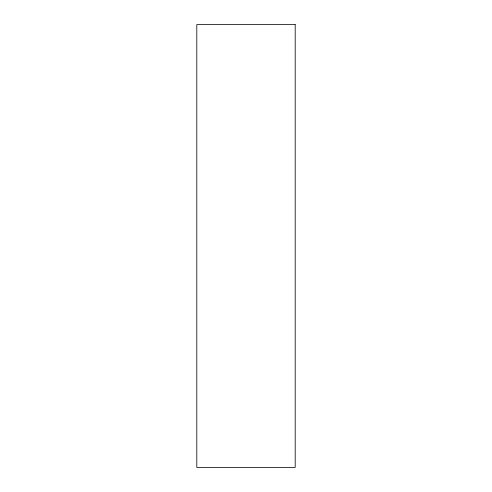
<?xml version="1.0" encoding="UTF-8"?>
<svg xmlns="http://www.w3.org/2000/svg" width="492" height="492" viewBox="0 0 492 492"><rect width="100%" height="100%" fill="white"/><g stroke="black" fill="none" stroke-linecap="round" stroke-linejoin="round"><path stroke-width="0.74" d="M295.2 24.6L196.8 24.6L196.8 467.4L295.2 467.4L295.2 24.6"/></g></svg>
